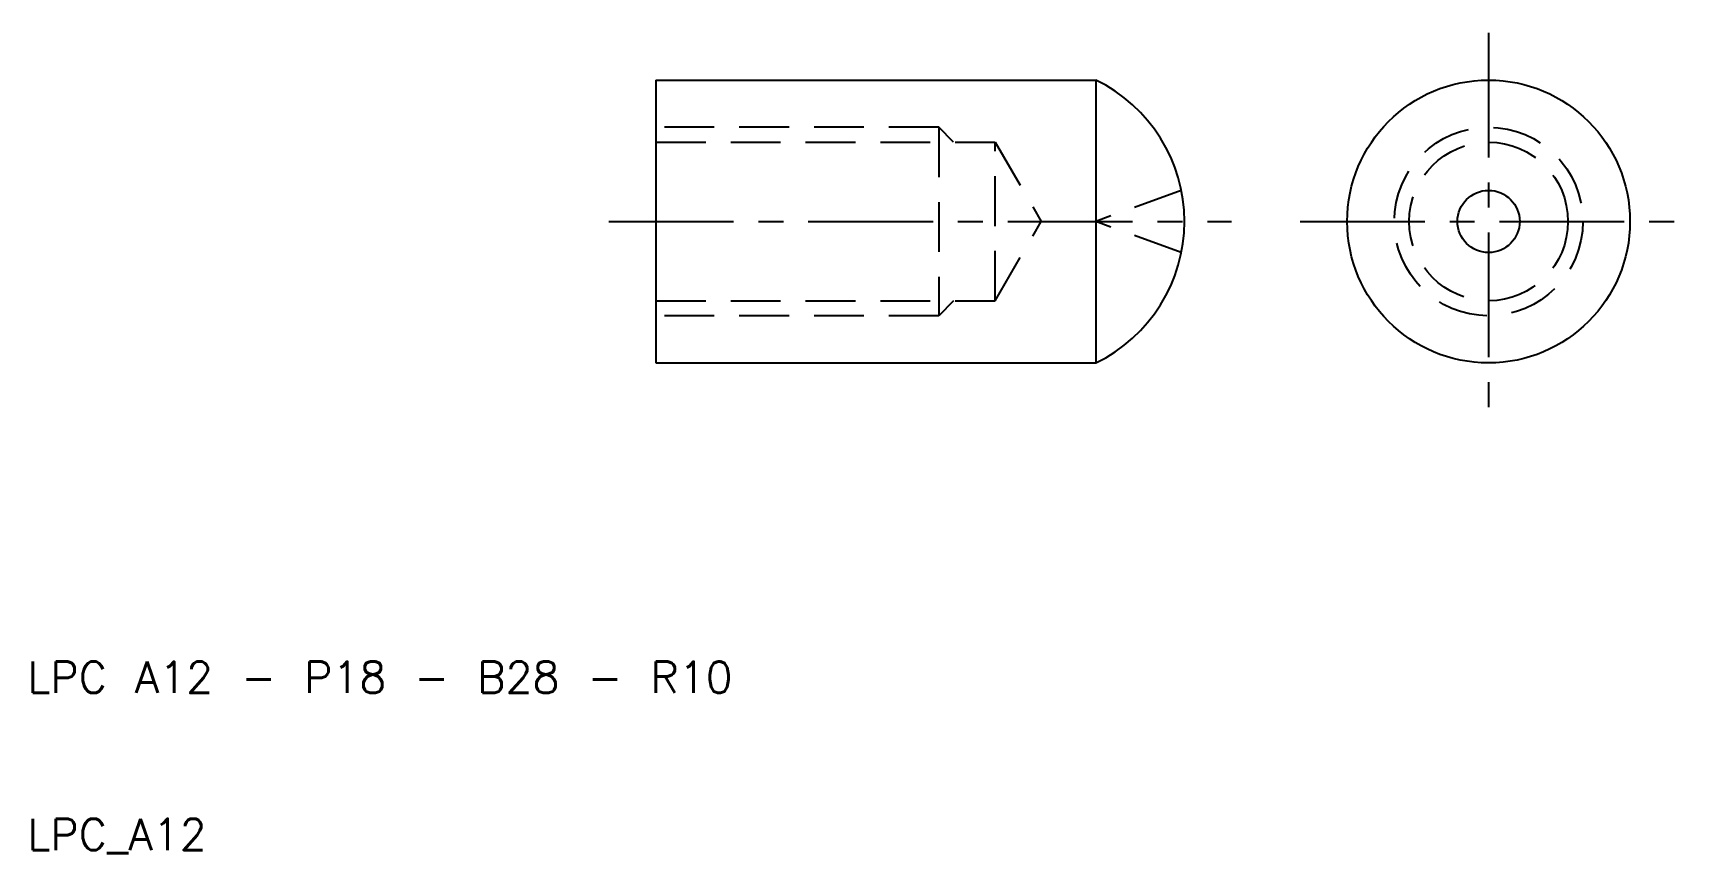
# Model space of a CAD drawing. Extents: x 10 to 115, y 10 to 62.
import ezdxf

# ---------------------------------------------------------------- set-up
doc = ezdxf.new("R2010")
doc.units = 0
doc.header["$LTSCALE"] = 0.25
doc.linetypes.add('CENTER', pattern=[50.8, 31.75, -6.35, 6.35, -6.35])
doc.linetypes.add('DASHED', pattern=[19.05, 12.7, -6.35])
doc.layers.get('0').update_dxf_attribs({"linetype": 'CONTINUOUS'})
doc.layers.add('CENTER', color=1, linetype='CENTER')
doc.styles.get("Standard").update_dxf_attribs({"font": 'txt.shx'})

msp = doc.modelspace()

# ---------------------------------------------------------------- linework, layer by layer
for p, q in [((50, 59), (50, 41)), ((50, 59), (78, 59)), ((78, 59), (78, 41)), ((50, 41), (78, 41))]:
    msp.add_line(p, q)
at = {"color": 3, "linetype": 'DASHED'}
for p, q in [((68, 56), (50, 56)), ((68, 56), (68, 44)), ((68.95, 55.05), (68, 56)), ((50, 55.05), (71.6, 55.05)), ((71.6, 44.95), (71.6, 55.05)), ((71.6, 55.05), (74.52, 50)), ((83.44, 51.98), (78, 50)), ((71.6, 44.95), (74.52, 50)), ((83.44, 48.02), (78, 50)), ((50, 44.95), (71.6, 44.95)), ((68, 44), (50, 44)), ((68.95, 44.95), (68, 44))]:
    msp.add_line(p, q, dxfattribs=at)
for radius in [9, 1.98]:
    msp.add_circle((103, 50), radius)
for radius in [6, 5.05]:
    msp.add_circle((103, 50), radius, dxfattribs=at)
msp.add_arc((73.64, 50), 10, 295.8419, 64.1581)
at = {"layer": 'CENTER', "color": 1, "linetype": 'CENTER'}
for p, q in [((103, 62), (103, 38)), ((47, 50), (86.64, 50)), ((91, 50), (115, 50))]:
    msp.add_line(p, q, dxfattribs=at)

# ---------------------------------------------------------------- texts
for s, p in [('LPC A12 - P18 - B28 - R10', (10, 20)), ('LPC_A12', (10, 10))]:
    msp.add_text(s, height=2).set_placement(p)

doc.saveas('drawing.dxf')
